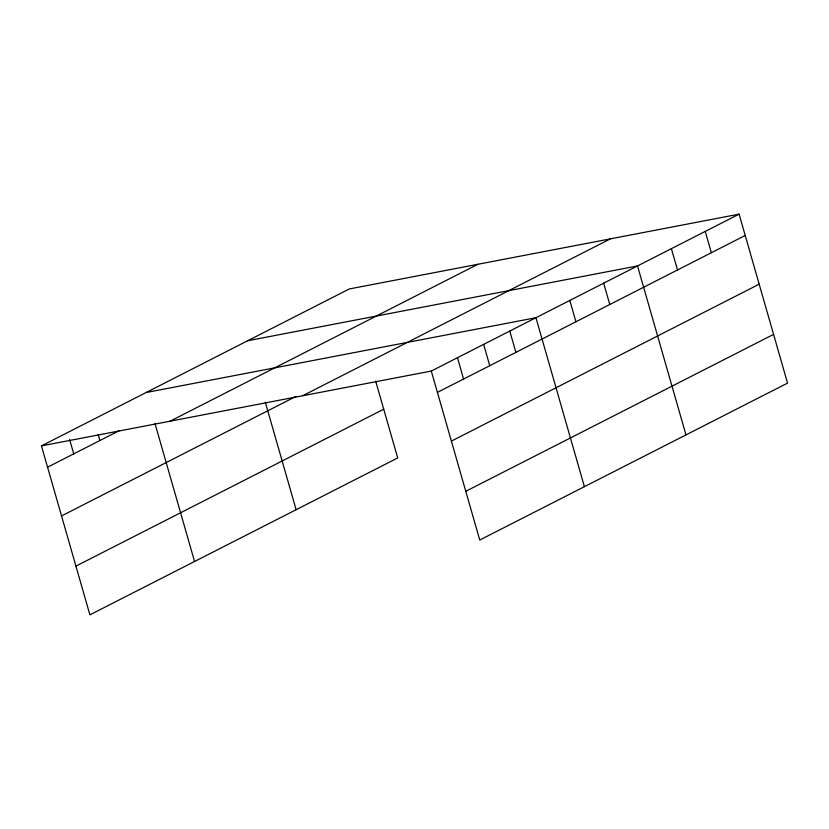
<?xml version="1.0" encoding="UTF-8"?>
<svg xmlns="http://www.w3.org/2000/svg" width="829" height="829" viewBox="0 0 829 829"><rect width="100%" height="100%" fill="white"/><g stroke="black" fill="none" stroke-linecap="round" stroke-linejoin="round"><path stroke-width="1.24" d="M375.651 381.05L397.702 457.94L89.905 614.849L41.45 445.888L349.247 288.969L739.095 214.151L787.55 383.112L479.753 540.031L431.298 371.06L739.095 214.151M47.564 467.204L119.231 430.665M170.1 421.194L477.898 264.275M61.533 515.928L295.974 396.407M302.647 395.754L610.445 238.835M75.926 566.124L383.734 409.205M437.411 392.386L745.209 235.467M451.38 441.111L759.188 284.192M465.774 491.307L773.581 334.388M247.674 340.75L637.522 265.933L685.977 434.904M146.101 392.531L535.948 317.714L584.404 486.685M41.45 445.888L431.298 371.06M705.241 231.405L711.355 252.721M671.386 248.669L677.5 269.985M603.667 283.186L609.781 304.512M569.813 300.45L575.917 321.766M509.783 331.051L515.897 352.366M483.628 344.387L489.742 365.703M457.463 357.724L463.577 379.04M265.311 402.262L296.129 509.721M155.013 423.598L194.556 561.502M98.195 434.603L99.884 440.52M69.646 439.65L73.729 453.867"/></g></svg>
